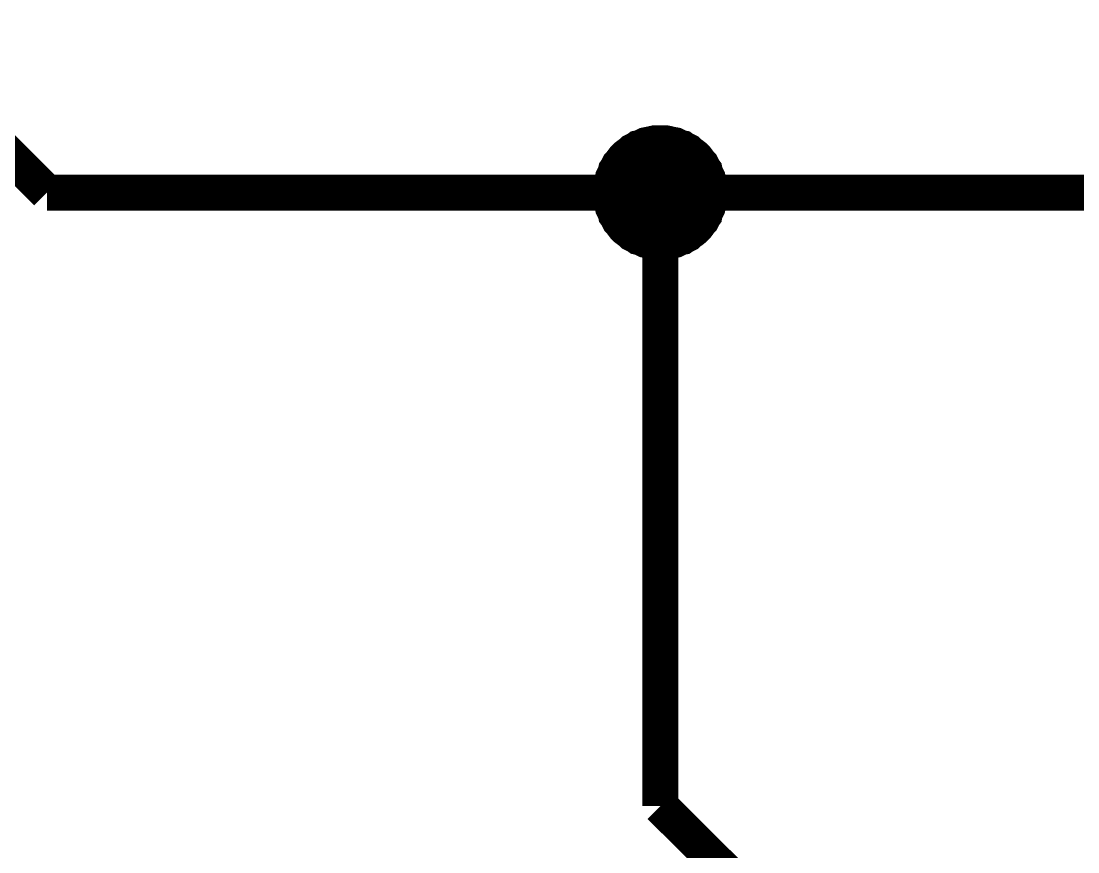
# Model space of a CAD drawing. Header units: millimetres. Extents: x 0 to 9.5, y 0 to 7.5.
# Drawn here: x 4.7916 to 5.1364, y 3.7849 to 4.0559 of the extents above; entities that cross this region are included whole.
import ezdxf

# ---------------------------------------------------------------- set-up
doc = ezdxf.new("R2010")
doc.units = ezdxf.units.MM
doc.header["$MEASUREMENT"] = 0
doc.layers.add('Sheet', color=255, linetype='Continuous')

msp = doc.modelspace()

# ---------------------------------------------------------------- linework, layer by layer
at = {"layer": 'Sheet'}
for points, const_width in [([(4.80003, 3.99996), (4.75, 4.04999)], 0.0118), ([(4.98012, 3.99996), (4.98012, 4.001), (4.98012, 4.00204), (4.98033, 4.00309), (4.98054, 4.00392), (4.98075, 4.00496), (4.98095, 4.006), (4.98137, 4.00684), (4.98179, 4.00767), (4.982, 4.00871), (4.98262, 4.00955), (4.98304, 4.01038), (4.98346, 4.01122), (4.98408, 4.01184), (4.98471, 4.01268), (4.98533, 4.01351), (4.98596, 4.01413), (4.98658, 4.01476), (4.98742, 4.01539), (4.98825, 4.01601), (4.98888, 4.01664), (4.98971, 4.01705), (4.99054, 4.01747), (4.99138, 4.0181), (4.99242, 4.0183), (4.99325, 4.01872), (4.99409, 4.01914), (4.99513, 4.01935), (4.99617, 4.01955), (4.99701, 4.01976), (4.99805, 4.01997), (4.99909, 4.01997), (5.00013, 4.01997)], 0.0039), ([(4.98012, 3.99996), (4.98012, 4.001), (4.98012, 4.00204), (4.98033, 4.00309), (4.98054, 4.00392), (4.98075, 4.00496), (4.98095, 4.006), (4.98137, 4.00684), (4.98179, 4.00767), (4.982, 4.00871), (4.98262, 4.00955), (4.98304, 4.01038), (4.98346, 4.01122), (4.98408, 4.01184), (4.98471, 4.01268), (4.98533, 4.01351), (4.98596, 4.01413), (4.98658, 4.01476), (4.98742, 4.01539), (4.98825, 4.01601), (4.98888, 4.01664), (4.98971, 4.01705), (4.99054, 4.01747), (4.99138, 4.0181), (4.99242, 4.0183), (4.99325, 4.01872), (4.99409, 4.01914), (4.99513, 4.01935), (4.99617, 4.01955), (4.99701, 4.01976), (4.99805, 4.01997), (4.99909, 4.01997), (5.00013, 4.01997)], 0.0039), ([(4.98012, 3.99996), (4.98012, 4.001), (4.98012, 4.00204), (4.98033, 4.00309), (4.98054, 4.00392), (4.98075, 4.00496), (4.98095, 4.006), (4.98137, 4.00684), (4.98179, 4.00767), (4.982, 4.00871), (4.98262, 4.00955), (4.98304, 4.01038), (4.98346, 4.01122), (4.98408, 4.01184), (4.98471, 4.01268), (4.98533, 4.01351), (4.98596, 4.01413), (4.98658, 4.01476), (4.98742, 4.01539), (4.98825, 4.01601), (4.98888, 4.01664), (4.98971, 4.01705), (4.99054, 4.01747), (4.99138, 4.0181), (4.99242, 4.0183), (4.99325, 4.01872), (4.99409, 4.01914), (4.99513, 4.01935), (4.99617, 4.01955), (4.99701, 4.01976), (4.99805, 4.01997), (4.99909, 4.01997), (5.00013, 4.01997)], 0.0039), ([(4.98012, 3.99996), (4.98012, 4.001), (4.98012, 4.00204), (4.98033, 4.00309), (4.98054, 4.00392), (4.98075, 4.00496), (4.98095, 4.006), (4.98137, 4.00684), (4.98179, 4.00767), (4.982, 4.00871), (4.98262, 4.00955), (4.98304, 4.01038), (4.98346, 4.01122), (4.98408, 4.01184), (4.98471, 4.01268), (4.98533, 4.01351), (4.98596, 4.01413), (4.98658, 4.01476), (4.98742, 4.01539), (4.98825, 4.01601), (4.98888, 4.01664), (4.98971, 4.01705), (4.99054, 4.01747), (4.99138, 4.0181), (4.99242, 4.0183), (4.99325, 4.01872), (4.99409, 4.01914), (4.99513, 4.01935), (4.99617, 4.01955), (4.99701, 4.01976), (4.99805, 4.01997), (4.99909, 4.01997), (5.00013, 4.01997)], 0.0039), ([(4.98012, 3.99996), (4.98012, 4.001), (4.98012, 4.00204), (4.98033, 4.00309), (4.98054, 4.00392), (4.98075, 4.00496), (4.98095, 4.006), (4.98137, 4.00684), (4.98179, 4.00767), (4.982, 4.00871), (4.98262, 4.00955), (4.98304, 4.01038), (4.98346, 4.01122), (4.98408, 4.01184), (4.98471, 4.01268), (4.98533, 4.01351), (4.98596, 4.01413), (4.98658, 4.01476), (4.98742, 4.01539), (4.98825, 4.01601), (4.98888, 4.01664), (4.98971, 4.01705), (4.99054, 4.01747), (4.99138, 4.0181), (4.99242, 4.0183), (4.99325, 4.01872), (4.99409, 4.01914), (4.99513, 4.01935), (4.99617, 4.01955), (4.99701, 4.01976), (4.99805, 4.01997), (4.99909, 4.01997), (5.00013, 4.01997)], 0.0039), ([(4.98012, 3.99996), (4.98012, 4.001), (4.98012, 4.00204), (4.98033, 4.00309), (4.98054, 4.00392), (4.98075, 4.00496), (4.98095, 4.006), (4.98137, 4.00684), (4.98179, 4.00767), (4.982, 4.00871), (4.98262, 4.00955), (4.98304, 4.01038), (4.98346, 4.01122), (4.98408, 4.01184), (4.98471, 4.01268), (4.98533, 4.01351), (4.98596, 4.01413), (4.98658, 4.01476), (4.98742, 4.01539), (4.98825, 4.01601), (4.98888, 4.01664), (4.98971, 4.01705), (4.99054, 4.01747), (4.99138, 4.0181), (4.99242, 4.0183), (4.99325, 4.01872), (4.99409, 4.01914), (4.99513, 4.01935), (4.99617, 4.01955), (4.99701, 4.01976), (4.99805, 4.01997), (4.99909, 4.01997), (5.00013, 4.01997)], 0.0039), ([(4.98012, 3.99996), (4.98012, 4.001), (4.98012, 4.00204), (4.98033, 4.00309), (4.98054, 4.00392), (4.98075, 4.00496), (4.98095, 4.006), (4.98137, 4.00684), (4.98179, 4.00767), (4.982, 4.00871), (4.98262, 4.00955), (4.98304, 4.01038), (4.98346, 4.01122), (4.98408, 4.01184), (4.98471, 4.01268), (4.98533, 4.01351), (4.98596, 4.01413), (4.98658, 4.01476), (4.98742, 4.01539), (4.98825, 4.01601), (4.98888, 4.01664), (4.98971, 4.01705), (4.99054, 4.01747), (4.99138, 4.0181), (4.99242, 4.0183), (4.99325, 4.01872), (4.99409, 4.01914), (4.99513, 4.01935), (4.99617, 4.01955), (4.99701, 4.01976), (4.99805, 4.01997), (4.99909, 4.01997), (5.00013, 4.01997)], 0.0039), ([(4.98012, 3.99996), (4.98012, 4.001), (4.98012, 4.00204), (4.98033, 4.00309), (4.98054, 4.00392), (4.98075, 4.00496), (4.98095, 4.006), (4.98137, 4.00684), (4.98179, 4.00767), (4.982, 4.00871), (4.98262, 4.00955), (4.98304, 4.01038), (4.98346, 4.01122), (4.98408, 4.01184), (4.98471, 4.01268), (4.98533, 4.01351), (4.98596, 4.01413), (4.98658, 4.01476), (4.98742, 4.01539), (4.98825, 4.01601), (4.98888, 4.01664), (4.98971, 4.01705), (4.99054, 4.01747), (4.99138, 4.0181), (4.99242, 4.0183), (4.99325, 4.01872), (4.99409, 4.01914), (4.99513, 4.01935), (4.99617, 4.01955), (4.99701, 4.01976), (4.99805, 4.01997), (4.99909, 4.01997), (5.00013, 4.01997)], 0.0039), ([(5.00013, 4.01997), (5.00013, 4.01997)], 0.0039), ([(5.00013, 4.01997), (5.00117, 4.01997), (5.00222, 4.01997), (5.00326, 4.01976), (5.00409, 4.01955), (5.00513, 4.01935), (5.00618, 4.01914), (5.00701, 4.01872), (5.00784, 4.0183), (5.00889, 4.0181), (5.00972, 4.01747), (5.01055, 4.01705), (5.01139, 4.01664), (5.01201, 4.01601), (5.01285, 4.01539), (5.01368, 4.01476), (5.01431, 4.01413), (5.01493, 4.01351), (5.01556, 4.01268), (5.01618, 4.01184), (5.01681, 4.01122), (5.01722, 4.01038), (5.01764, 4.00955), (5.01827, 4.00871), (5.01847, 4.00767), (5.01889, 4.00684), (5.01931, 4.006), (5.01952, 4.00496), (5.01973, 4.00392), (5.01993, 4.00309), (5.02014, 4.00204), (5.02014, 4.001), (5.02014, 3.99996)], 0.0039), ([(5.00013, 4.01997), (5.00013, 4.01997)], 0.0039), ([(5.00013, 4.01997), (5.00117, 4.01997), (5.00222, 4.01997), (5.00326, 4.01976), (5.00409, 4.01955), (5.00513, 4.01935), (5.00618, 4.01914), (5.00701, 4.01872), (5.00784, 4.0183), (5.00889, 4.0181), (5.00972, 4.01747), (5.01055, 4.01705), (5.01139, 4.01664), (5.01201, 4.01601), (5.01285, 4.01539), (5.01368, 4.01476), (5.01431, 4.01413), (5.01493, 4.01351), (5.01556, 4.01268), (5.01618, 4.01184), (5.01681, 4.01122), (5.01722, 4.01038), (5.01764, 4.00955), (5.01827, 4.00871), (5.01847, 4.00767), (5.01889, 4.00684), (5.01931, 4.006), (5.01952, 4.00496), (5.01973, 4.00392), (5.01993, 4.00309), (5.02014, 4.00204), (5.02014, 4.001), (5.02014, 3.99996)], 0.0039), ([(5.00013, 4.01997), (5.00013, 4.01997)], 0.0039), ([(5.00013, 4.01997), (5.00117, 4.01997), (5.00222, 4.01997), (5.00326, 4.01976), (5.00409, 4.01955), (5.00513, 4.01935), (5.00618, 4.01914), (5.00701, 4.01872), (5.00784, 4.0183), (5.00889, 4.0181), (5.00972, 4.01747), (5.01055, 4.01705), (5.01139, 4.01664), (5.01201, 4.01601), (5.01285, 4.01539), (5.01368, 4.01476), (5.01431, 4.01413), (5.01493, 4.01351), (5.01556, 4.01268), (5.01618, 4.01184), (5.01681, 4.01122), (5.01722, 4.01038), (5.01764, 4.00955), (5.01827, 4.00871), (5.01847, 4.00767), (5.01889, 4.00684), (5.01931, 4.006), (5.01952, 4.00496), (5.01973, 4.00392), (5.01993, 4.00309), (5.02014, 4.00204), (5.02014, 4.001), (5.02014, 3.99996)], 0.0039), ([(5.00013, 4.01997), (5.00013, 4.01997)], 0.0039), ([(5.00013, 4.01997), (5.00117, 4.01997), (5.00222, 4.01997), (5.00326, 4.01976), (5.00409, 4.01955), (5.00513, 4.01935), (5.00618, 4.01914), (5.00701, 4.01872), (5.00784, 4.0183), (5.00889, 4.0181), (5.00972, 4.01747), (5.01055, 4.01705), (5.01139, 4.01664), (5.01201, 4.01601), (5.01285, 4.01539), (5.01368, 4.01476), (5.01431, 4.01413), (5.01493, 4.01351), (5.01556, 4.01268), (5.01618, 4.01184), (5.01681, 4.01122), (5.01722, 4.01038), (5.01764, 4.00955), (5.01827, 4.00871), (5.01847, 4.00767), (5.01889, 4.00684), (5.01931, 4.006), (5.01952, 4.00496), (5.01973, 4.00392), (5.01993, 4.00309), (5.02014, 4.00204), (5.02014, 4.001), (5.02014, 3.99996)], 0.0039), ([(5.00013, 4.01997), (5.00013, 4.01997)], 0.0039), ([(5.00013, 4.01997), (5.00117, 4.01997), (5.00222, 4.01997), (5.00326, 4.01976), (5.00409, 4.01955), (5.00513, 4.01935), (5.00618, 4.01914), (5.00701, 4.01872), (5.00784, 4.0183), (5.00889, 4.0181), (5.00972, 4.01747), (5.01055, 4.01705), (5.01139, 4.01664), (5.01201, 4.01601), (5.01285, 4.01539), (5.01368, 4.01476), (5.01431, 4.01413), (5.01493, 4.01351), (5.01556, 4.01268), (5.01618, 4.01184), (5.01681, 4.01122), (5.01722, 4.01038), (5.01764, 4.00955), (5.01827, 4.00871), (5.01847, 4.00767), (5.01889, 4.00684), (5.01931, 4.006), (5.01952, 4.00496), (5.01973, 4.00392), (5.01993, 4.00309), (5.02014, 4.00204), (5.02014, 4.001), (5.02014, 3.99996)], 0.0039), ([(5.00013, 4.01997), (5.00013, 4.01997)], 0.0039), ([(5.00013, 4.01997), (5.00117, 4.01997), (5.00222, 4.01997), (5.00326, 4.01976), (5.00409, 4.01955), (5.00513, 4.01935), (5.00618, 4.01914), (5.00701, 4.01872), (5.00784, 4.0183), (5.00889, 4.0181), (5.00972, 4.01747), (5.01055, 4.01705), (5.01139, 4.01664), (5.01201, 4.01601), (5.01285, 4.01539), (5.01368, 4.01476), (5.01431, 4.01413), (5.01493, 4.01351), (5.01556, 4.01268), (5.01618, 4.01184), (5.01681, 4.01122), (5.01722, 4.01038), (5.01764, 4.00955), (5.01827, 4.00871), (5.01847, 4.00767), (5.01889, 4.00684), (5.01931, 4.006), (5.01952, 4.00496), (5.01973, 4.00392), (5.01993, 4.00309), (5.02014, 4.00204), (5.02014, 4.001), (5.02014, 3.99996)], 0.0039), ([(5.00013, 4.01997), (5.00013, 4.01997)], 0.0039), ([(5.00013, 4.01997), (5.00117, 4.01997), (5.00222, 4.01997), (5.00326, 4.01976), (5.00409, 4.01955), (5.00513, 4.01935), (5.00618, 4.01914), (5.00701, 4.01872), (5.00784, 4.0183), (5.00889, 4.0181), (5.00972, 4.01747), (5.01055, 4.01705), (5.01139, 4.01664), (5.01201, 4.01601), (5.01285, 4.01539), (5.01368, 4.01476), (5.01431, 4.01413), (5.01493, 4.01351), (5.01556, 4.01268), (5.01618, 4.01184), (5.01681, 4.01122), (5.01722, 4.01038), (5.01764, 4.00955), (5.01827, 4.00871), (5.01847, 4.00767), (5.01889, 4.00684), (5.01931, 4.006), (5.01952, 4.00496), (5.01973, 4.00392), (5.01993, 4.00309), (5.02014, 4.00204), (5.02014, 4.001), (5.02014, 3.99996)], 0.0039), ([(5.00013, 4.01997), (5.00013, 4.01997)], 0.0039), ([(5.00013, 4.01997), (5.00117, 4.01997), (5.00222, 4.01997), (5.00326, 4.01976), (5.00409, 4.01955), (5.00513, 4.01935), (5.00618, 4.01914), (5.00701, 4.01872), (5.00784, 4.0183), (5.00889, 4.0181), (5.00972, 4.01747), (5.01055, 4.01705), (5.01139, 4.01664), (5.01201, 4.01601), (5.01285, 4.01539), (5.01368, 4.01476), (5.01431, 4.01413), (5.01493, 4.01351), (5.01556, 4.01268), (5.01618, 4.01184), (5.01681, 4.01122), (5.01722, 4.01038), (5.01764, 4.00955), (5.01827, 4.00871), (5.01847, 4.00767), (5.01889, 4.00684), (5.01931, 4.006), (5.01952, 4.00496), (5.01973, 4.00392), (5.01993, 4.00309), (5.02014, 4.00204), (5.02014, 4.001), (5.02014, 3.99996)], 0.0039), ([(4.80003, 3.99996), (4.90008, 3.99996)], 0.0118), ([(4.90008, 3.99996), (5.00013, 3.99996), (5.00013, 3.89989)], 0.0118), ([(5.00013, 3.99996), (5.30008, 3.99996), (5.49998, 3.99996)], 0.0118), ([(5.00013, 3.97994), (4.99909, 3.97994), (4.99805, 3.97994), (4.99701, 3.98015), (4.99617, 3.98036), (4.99513, 3.98057), (4.99409, 3.98078), (4.99325, 3.9812), (4.99242, 3.98161), (4.99138, 3.98182), (4.99054, 3.98245), (4.98971, 3.98286), (4.98888, 3.98328), (4.98825, 3.98391), (4.98742, 3.98453), (4.98658, 3.98516), (4.98596, 3.98578), (4.98533, 3.98641), (4.98471, 3.98724), (4.98408, 3.98808), (4.98346, 3.9887), (4.98304, 3.98953), (4.98262, 3.99037), (4.982, 3.9912), (4.98179, 3.99224), (4.98137, 3.99308), (4.98095, 3.99391), (4.98075, 3.99495), (4.98054, 3.996), (4.98033, 3.99683), (4.98012, 3.99787), (4.98012, 3.99892), (4.98012, 3.99996)], 0.0039), ([(4.98012, 3.99996), (4.98012, 3.99996)], 0.0039), ([(5.00013, 3.97994), (4.99909, 3.97994), (4.99805, 3.97994), (4.99701, 3.98015), (4.99617, 3.98036), (4.99513, 3.98057), (4.99409, 3.98078), (4.99325, 3.9812), (4.99242, 3.98161), (4.99138, 3.98182), (4.99054, 3.98245), (4.98971, 3.98286), (4.98888, 3.98328), (4.98825, 3.98391), (4.98742, 3.98453), (4.98658, 3.98516), (4.98596, 3.98578), (4.98533, 3.98641), (4.98471, 3.98724), (4.98408, 3.98808), (4.98346, 3.9887), (4.98304, 3.98953), (4.98262, 3.99037), (4.982, 3.9912), (4.98179, 3.99224), (4.98137, 3.99308), (4.98095, 3.99391), (4.98075, 3.99495), (4.98054, 3.996), (4.98033, 3.99683), (4.98012, 3.99787), (4.98012, 3.99892), (4.98012, 3.99996)], 0.0039), ([(4.98012, 3.99996), (4.98012, 3.99996)], 0.0039), ([(5.00013, 3.97994), (4.99909, 3.97994), (4.99805, 3.97994), (4.99701, 3.98015), (4.99617, 3.98036), (4.99513, 3.98057), (4.99409, 3.98078), (4.99325, 3.9812), (4.99242, 3.98161), (4.99138, 3.98182), (4.99054, 3.98245), (4.98971, 3.98286), (4.98888, 3.98328), (4.98825, 3.98391), (4.98742, 3.98453), (4.98658, 3.98516), (4.98596, 3.98578), (4.98533, 3.98641), (4.98471, 3.98724), (4.98408, 3.98808), (4.98346, 3.9887), (4.98304, 3.98953), (4.98262, 3.99037), (4.982, 3.9912), (4.98179, 3.99224), (4.98137, 3.99308), (4.98095, 3.99391), (4.98075, 3.99495), (4.98054, 3.996), (4.98033, 3.99683), (4.98012, 3.99787), (4.98012, 3.99892), (4.98012, 3.99996)], 0.0039), ([(4.98012, 3.99996), (4.98012, 3.99996)], 0.0039), ([(5.00013, 3.97994), (4.99909, 3.97994), (4.99805, 3.97994), (4.99701, 3.98015), (4.99617, 3.98036), (4.99513, 3.98057), (4.99409, 3.98078), (4.99325, 3.9812), (4.99242, 3.98161), (4.99138, 3.98182), (4.99054, 3.98245), (4.98971, 3.98286), (4.98888, 3.98328), (4.98825, 3.98391), (4.98742, 3.98453), (4.98658, 3.98516), (4.98596, 3.98578), (4.98533, 3.98641), (4.98471, 3.98724), (4.98408, 3.98808), (4.98346, 3.9887), (4.98304, 3.98953), (4.98262, 3.99037), (4.982, 3.9912), (4.98179, 3.99224), (4.98137, 3.99308), (4.98095, 3.99391), (4.98075, 3.99495), (4.98054, 3.996), (4.98033, 3.99683), (4.98012, 3.99787), (4.98012, 3.99892), (4.98012, 3.99996)], 0.0039), ([(4.98012, 3.99996), (4.98012, 3.99996)], 0.0039), ([(5.00013, 3.97994), (4.99909, 3.97994), (4.99805, 3.97994), (4.99701, 3.98015), (4.99617, 3.98036), (4.99513, 3.98057), (4.99409, 3.98078), (4.99325, 3.9812), (4.99242, 3.98161), (4.99138, 3.98182), (4.99054, 3.98245), (4.98971, 3.98286), (4.98888, 3.98328), (4.98825, 3.98391), (4.98742, 3.98453), (4.98658, 3.98516), (4.98596, 3.98578), (4.98533, 3.98641), (4.98471, 3.98724), (4.98408, 3.98808), (4.98346, 3.9887), (4.98304, 3.98953), (4.98262, 3.99037), (4.982, 3.9912), (4.98179, 3.99224), (4.98137, 3.99308), (4.98095, 3.99391), (4.98075, 3.99495), (4.98054, 3.996), (4.98033, 3.99683), (4.98012, 3.99787), (4.98012, 3.99892), (4.98012, 3.99996)], 0.0039), ([(4.98012, 3.99996), (4.98012, 3.99996)], 0.0039), ([(5.00013, 3.97994), (4.99909, 3.97994), (4.99805, 3.97994), (4.99701, 3.98015), (4.99617, 3.98036), (4.99513, 3.98057), (4.99409, 3.98078), (4.99325, 3.9812), (4.99242, 3.98161), (4.99138, 3.98182), (4.99054, 3.98245), (4.98971, 3.98286), (4.98888, 3.98328), (4.98825, 3.98391), (4.98742, 3.98453), (4.98658, 3.98516), (4.98596, 3.98578), (4.98533, 3.98641), (4.98471, 3.98724), (4.98408, 3.98808), (4.98346, 3.9887), (4.98304, 3.98953), (4.98262, 3.99037), (4.982, 3.9912), (4.98179, 3.99224), (4.98137, 3.99308), (4.98095, 3.99391), (4.98075, 3.99495), (4.98054, 3.996), (4.98033, 3.99683), (4.98012, 3.99787), (4.98012, 3.99892), (4.98012, 3.99996)], 0.0039), ([(4.98012, 3.99996), (4.98012, 3.99996)], 0.0039), ([(5.00013, 3.97994), (4.99909, 3.97994), (4.99805, 3.97994), (4.99701, 3.98015), (4.99617, 3.98036), (4.99513, 3.98057), (4.99409, 3.98078), (4.99325, 3.9812), (4.99242, 3.98161), (4.99138, 3.98182), (4.99054, 3.98245), (4.98971, 3.98286), (4.98888, 3.98328), (4.98825, 3.98391), (4.98742, 3.98453), (4.98658, 3.98516), (4.98596, 3.98578), (4.98533, 3.98641), (4.98471, 3.98724), (4.98408, 3.98808), (4.98346, 3.9887), (4.98304, 3.98953), (4.98262, 3.99037), (4.982, 3.9912), (4.98179, 3.99224), (4.98137, 3.99308), (4.98095, 3.99391), (4.98075, 3.99495), (4.98054, 3.996), (4.98033, 3.99683), (4.98012, 3.99787), (4.98012, 3.99892), (4.98012, 3.99996)], 0.0039), ([(4.98012, 3.99996), (4.98012, 3.99996)], 0.0039), ([(5.00013, 3.97994), (4.99909, 3.97994), (4.99805, 3.97994), (4.99701, 3.98015), (4.99617, 3.98036), (4.99513, 3.98057), (4.99409, 3.98078), (4.99325, 3.9812), (4.99242, 3.98161), (4.99138, 3.98182), (4.99054, 3.98245), (4.98971, 3.98286), (4.98888, 3.98328), (4.98825, 3.98391), (4.98742, 3.98453), (4.98658, 3.98516), (4.98596, 3.98578), (4.98533, 3.98641), (4.98471, 3.98724), (4.98408, 3.98808), (4.98346, 3.9887), (4.98304, 3.98953), (4.98262, 3.99037), (4.982, 3.9912), (4.98179, 3.99224), (4.98137, 3.99308), (4.98095, 3.99391), (4.98075, 3.99495), (4.98054, 3.996), (4.98033, 3.99683), (4.98012, 3.99787), (4.98012, 3.99892), (4.98012, 3.99996)], 0.0039), ([(4.98012, 3.99996), (4.98012, 3.99996)], 0.0039), ([(5.02014, 3.99996), (5.02014, 3.99892), (5.02014, 3.99787), (5.01993, 3.99683), (5.01973, 3.996), (5.01952, 3.99495), (5.01931, 3.99391), (5.01889, 3.99308), (5.01847, 3.99224), (5.01827, 3.9912), (5.01764, 3.99037), (5.01722, 3.98953), (5.01681, 3.9887), (5.01618, 3.98808), (5.01556, 3.98724), (5.01493, 3.98641), (5.01431, 3.98578), (5.01368, 3.98516), (5.01285, 3.98453), (5.01201, 3.98391), (5.01139, 3.98328), (5.01055, 3.98286), (5.00972, 3.98245), (5.00889, 3.98182), (5.00784, 3.98161), (5.00701, 3.9812), (5.00618, 3.98078), (5.00513, 3.98057), (5.00409, 3.98036), (5.00326, 3.98015), (5.00222, 3.97994), (5.00117, 3.97994), (5.00013, 3.97994)], 0.0039), ([(5.02014, 3.99996), (5.02014, 3.99892), (5.02014, 3.99787), (5.01993, 3.99683), (5.01973, 3.996), (5.01952, 3.99495), (5.01931, 3.99391), (5.01889, 3.99308), (5.01847, 3.99224), (5.01827, 3.9912), (5.01764, 3.99037), (5.01722, 3.98953), (5.01681, 3.9887), (5.01618, 3.98808), (5.01556, 3.98724), (5.01493, 3.98641), (5.01431, 3.98578), (5.01368, 3.98516), (5.01285, 3.98453), (5.01201, 3.98391), (5.01139, 3.98328), (5.01055, 3.98286), (5.00972, 3.98245), (5.00889, 3.98182), (5.00784, 3.98161), (5.00701, 3.9812), (5.00618, 3.98078), (5.00513, 3.98057), (5.00409, 3.98036), (5.00326, 3.98015), (5.00222, 3.97994), (5.00117, 3.97994), (5.00013, 3.97994)], 0.0039), ([(5.02014, 3.99996), (5.02014, 3.99892), (5.02014, 3.99787), (5.01993, 3.99683), (5.01973, 3.996), (5.01952, 3.99495), (5.01931, 3.99391), (5.01889, 3.99308), (5.01847, 3.99224), (5.01827, 3.9912), (5.01764, 3.99037), (5.01722, 3.98953), (5.01681, 3.9887), (5.01618, 3.98808), (5.01556, 3.98724), (5.01493, 3.98641), (5.01431, 3.98578), (5.01368, 3.98516), (5.01285, 3.98453), (5.01201, 3.98391), (5.01139, 3.98328), (5.01055, 3.98286), (5.00972, 3.98245), (5.00889, 3.98182), (5.00784, 3.98161), (5.00701, 3.9812), (5.00618, 3.98078), (5.00513, 3.98057), (5.00409, 3.98036), (5.00326, 3.98015), (5.00222, 3.97994), (5.00117, 3.97994), (5.00013, 3.97994)], 0.0039), ([(5.02014, 3.99996), (5.02014, 3.99892), (5.02014, 3.99787), (5.01993, 3.99683), (5.01973, 3.996), (5.01952, 3.99495), (5.01931, 3.99391), (5.01889, 3.99308), (5.01847, 3.99224), (5.01827, 3.9912), (5.01764, 3.99037), (5.01722, 3.98953), (5.01681, 3.9887), (5.01618, 3.98808), (5.01556, 3.98724), (5.01493, 3.98641), (5.01431, 3.98578), (5.01368, 3.98516), (5.01285, 3.98453), (5.01201, 3.98391), (5.01139, 3.98328), (5.01055, 3.98286), (5.00972, 3.98245), (5.00889, 3.98182), (5.00784, 3.98161), (5.00701, 3.9812), (5.00618, 3.98078), (5.00513, 3.98057), (5.00409, 3.98036), (5.00326, 3.98015), (5.00222, 3.97994), (5.00117, 3.97994), (5.00013, 3.97994)], 0.0039), ([(5.02014, 3.99996), (5.02014, 3.99892), (5.02014, 3.99787), (5.01993, 3.99683), (5.01973, 3.996), (5.01952, 3.99495), (5.01931, 3.99391), (5.01889, 3.99308), (5.01847, 3.99224), (5.01827, 3.9912), (5.01764, 3.99037), (5.01722, 3.98953), (5.01681, 3.9887), (5.01618, 3.98808), (5.01556, 3.98724), (5.01493, 3.98641), (5.01431, 3.98578), (5.01368, 3.98516), (5.01285, 3.98453), (5.01201, 3.98391), (5.01139, 3.98328), (5.01055, 3.98286), (5.00972, 3.98245), (5.00889, 3.98182), (5.00784, 3.98161), (5.00701, 3.9812), (5.00618, 3.98078), (5.00513, 3.98057), (5.00409, 3.98036), (5.00326, 3.98015), (5.00222, 3.97994), (5.00117, 3.97994), (5.00013, 3.97994)], 0.0039), ([(5.02014, 3.99996), (5.02014, 3.99892), (5.02014, 3.99787), (5.01993, 3.99683), (5.01973, 3.996), (5.01952, 3.99495), (5.01931, 3.99391), (5.01889, 3.99308), (5.01847, 3.99224), (5.01827, 3.9912), (5.01764, 3.99037), (5.01722, 3.98953), (5.01681, 3.9887), (5.01618, 3.98808), (5.01556, 3.98724), (5.01493, 3.98641), (5.01431, 3.98578), (5.01368, 3.98516), (5.01285, 3.98453), (5.01201, 3.98391), (5.01139, 3.98328), (5.01055, 3.98286), (5.00972, 3.98245), (5.00889, 3.98182), (5.00784, 3.98161), (5.00701, 3.9812), (5.00618, 3.98078), (5.00513, 3.98057), (5.00409, 3.98036), (5.00326, 3.98015), (5.00222, 3.97994), (5.00117, 3.97994), (5.00013, 3.97994)], 0.0039), ([(5.02014, 3.99996), (5.02014, 3.99892), (5.02014, 3.99787), (5.01993, 3.99683), (5.01973, 3.996), (5.01952, 3.99495), (5.01931, 3.99391), (5.01889, 3.99308), (5.01847, 3.99224), (5.01827, 3.9912), (5.01764, 3.99037), (5.01722, 3.98953), (5.01681, 3.9887), (5.01618, 3.98808), (5.01556, 3.98724), (5.01493, 3.98641), (5.01431, 3.98578), (5.01368, 3.98516), (5.01285, 3.98453), (5.01201, 3.98391), (5.01139, 3.98328), (5.01055, 3.98286), (5.00972, 3.98245), (5.00889, 3.98182), (5.00784, 3.98161), (5.00701, 3.9812), (5.00618, 3.98078), (5.00513, 3.98057), (5.00409, 3.98036), (5.00326, 3.98015), (5.00222, 3.97994), (5.00117, 3.97994), (5.00013, 3.97994)], 0.0039), ([(5.02014, 3.99996), (5.02014, 3.99892), (5.02014, 3.99787), (5.01993, 3.99683), (5.01973, 3.996), (5.01952, 3.99495), (5.01931, 3.99391), (5.01889, 3.99308), (5.01847, 3.99224), (5.01827, 3.9912), (5.01764, 3.99037), (5.01722, 3.98953), (5.01681, 3.9887), (5.01618, 3.98808), (5.01556, 3.98724), (5.01493, 3.98641), (5.01431, 3.98578), (5.01368, 3.98516), (5.01285, 3.98453), (5.01201, 3.98391), (5.01139, 3.98328), (5.01055, 3.98286), (5.00972, 3.98245), (5.00889, 3.98182), (5.00784, 3.98161), (5.00701, 3.9812), (5.00618, 3.98078), (5.00513, 3.98057), (5.00409, 3.98036), (5.00326, 3.98015), (5.00222, 3.97994), (5.00117, 3.97994), (5.00013, 3.97994)], 0.0039), ([(5.02014, 3.99996), (5.02014, 3.99996), (5.02014, 3.99996), (5.02014, 3.99996), (5.02014, 3.99996), (5.02014, 3.99996), (5.02014, 3.99996), (5.02014, 3.99996), (5.02014, 3.99996), (5.02014, 3.99996), (5.02014, 3.99996), (5.02014, 3.99996), (5.02014, 3.99996), (5.02014, 3.99996), (5.02014, 3.99996), (5.02014, 3.99996), (5.02014, 3.99996), (5.02014, 3.99996), (5.02014, 3.99996), (5.02014, 3.99996), (5.02014, 3.99996), (5.02014, 3.99996), (5.02014, 3.99996), (5.02014, 3.99996), (5.02014, 3.99996), (5.02014, 3.99996), (5.02014, 3.99996), (5.02014, 3.99996), (5.02014, 3.99996), (5.02014, 3.99996), (5.02014, 3.99996), (5.02014, 3.99996), (5.02014, 3.99996)], 0.0039), ([(5.02014, 3.99996), (5.02014, 3.99996)], 0.0039), ([(5.02014, 3.99996), (5.02014, 3.99996), (5.02014, 3.99996), (5.02014, 3.99996), (5.02014, 3.99996), (5.02014, 3.99996), (5.02014, 3.99996), (5.02014, 3.99996), (5.02014, 3.99996), (5.02014, 3.99996), (5.02014, 3.99996), (5.02014, 3.99996), (5.02014, 3.99996), (5.02014, 3.99996), (5.02014, 3.99996), (5.02014, 3.99996), (5.02014, 3.99996), (5.02014, 3.99996), (5.02014, 3.99996), (5.02014, 3.99996), (5.02014, 3.99996), (5.02014, 3.99996), (5.02014, 3.99996), (5.02014, 3.99996), (5.02014, 3.99996), (5.02014, 3.99996), (5.02014, 3.99996), (5.02014, 3.99996), (5.02014, 3.99996), (5.02014, 3.99996), (5.02014, 3.99996), (5.02014, 3.99996), (5.02014, 3.99996)], 0.0039), ([(5.02014, 3.99996), (5.02014, 3.99996)], 0.0039), ([(5.02014, 3.99996), (5.02014, 3.99996), (5.02014, 3.99996), (5.02014, 3.99996), (5.02014, 3.99996), (5.02014, 3.99996), (5.02014, 3.99996), (5.02014, 3.99996), (5.02014, 3.99996), (5.02014, 3.99996), (5.02014, 3.99996), (5.02014, 3.99996), (5.02014, 3.99996), (5.02014, 3.99996), (5.02014, 3.99996), (5.02014, 3.99996), (5.02014, 3.99996), (5.02014, 3.99996), (5.02014, 3.99996), (5.02014, 3.99996), (5.02014, 3.99996), (5.02014, 3.99996), (5.02014, 3.99996), (5.02014, 3.99996), (5.02014, 3.99996), (5.02014, 3.99996), (5.02014, 3.99996), (5.02014, 3.99996), (5.02014, 3.99996), (5.02014, 3.99996), (5.02014, 3.99996), (5.02014, 3.99996), (5.02014, 3.99996)], 0.0039), ([(5.02014, 3.99996), (5.02014, 3.99996)], 0.0039), ([(5.02014, 3.99996), (5.02014, 3.99996), (5.02014, 3.99996), (5.02014, 3.99996), (5.02014, 3.99996), (5.02014, 3.99996), (5.02014, 3.99996), (5.02014, 3.99996), (5.02014, 3.99996), (5.02014, 3.99996), (5.02014, 3.99996), (5.02014, 3.99996), (5.02014, 3.99996), (5.02014, 3.99996), (5.02014, 3.99996), (5.02014, 3.99996), (5.02014, 3.99996), (5.02014, 3.99996), (5.02014, 3.99996), (5.02014, 3.99996), (5.02014, 3.99996), (5.02014, 3.99996), (5.02014, 3.99996), (5.02014, 3.99996), (5.02014, 3.99996), (5.02014, 3.99996), (5.02014, 3.99996), (5.02014, 3.99996), (5.02014, 3.99996), (5.02014, 3.99996), (5.02014, 3.99996), (5.02014, 3.99996), (5.02014, 3.99996)], 0.0039), ([(5.02014, 3.99996), (5.02014, 3.99996)], 0.0039), ([(5.02014, 3.99996), (5.02014, 3.99996), (5.02014, 3.99996), (5.02014, 3.99996), (5.02014, 3.99996), (5.02014, 3.99996), (5.02014, 3.99996), (5.02014, 3.99996), (5.02014, 3.99996), (5.02014, 3.99996), (5.02014, 3.99996), (5.02014, 3.99996), (5.02014, 3.99996), (5.02014, 3.99996), (5.02014, 3.99996), (5.02014, 3.99996), (5.02014, 3.99996), (5.02014, 3.99996), (5.02014, 3.99996), (5.02014, 3.99996), (5.02014, 3.99996), (5.02014, 3.99996), (5.02014, 3.99996), (5.02014, 3.99996), (5.02014, 3.99996), (5.02014, 3.99996), (5.02014, 3.99996), (5.02014, 3.99996), (5.02014, 3.99996), (5.02014, 3.99996), (5.02014, 3.99996), (5.02014, 3.99996), (5.02014, 3.99996)], 0.0039), ([(5.02014, 3.99996), (5.02014, 3.99996)], 0.0039), ([(5.02014, 3.99996), (5.02014, 3.99996), (5.02014, 3.99996), (5.02014, 3.99996), (5.02014, 3.99996), (5.02014, 3.99996), (5.02014, 3.99996), (5.02014, 3.99996), (5.02014, 3.99996), (5.02014, 3.99996), (5.02014, 3.99996), (5.02014, 3.99996), (5.02014, 3.99996), (5.02014, 3.99996), (5.02014, 3.99996), (5.02014, 3.99996), (5.02014, 3.99996), (5.02014, 3.99996), (5.02014, 3.99996), (5.02014, 3.99996), (5.02014, 3.99996), (5.02014, 3.99996), (5.02014, 3.99996), (5.02014, 3.99996), (5.02014, 3.99996), (5.02014, 3.99996), (5.02014, 3.99996), (5.02014, 3.99996), (5.02014, 3.99996), (5.02014, 3.99996), (5.02014, 3.99996), (5.02014, 3.99996), (5.02014, 3.99996)], 0.0039), ([(5.02014, 3.99996), (5.02014, 3.99996)], 0.0039), ([(5.02014, 3.99996), (5.02014, 3.99996), (5.02014, 3.99996), (5.02014, 3.99996), (5.02014, 3.99996), (5.02014, 3.99996), (5.02014, 3.99996), (5.02014, 3.99996), (5.02014, 3.99996), (5.02014, 3.99996), (5.02014, 3.99996), (5.02014, 3.99996), (5.02014, 3.99996), (5.02014, 3.99996), (5.02014, 3.99996), (5.02014, 3.99996), (5.02014, 3.99996), (5.02014, 3.99996), (5.02014, 3.99996), (5.02014, 3.99996), (5.02014, 3.99996), (5.02014, 3.99996), (5.02014, 3.99996), (5.02014, 3.99996), (5.02014, 3.99996), (5.02014, 3.99996), (5.02014, 3.99996), (5.02014, 3.99996), (5.02014, 3.99996), (5.02014, 3.99996), (5.02014, 3.99996), (5.02014, 3.99996), (5.02014, 3.99996)], 0.0039), ([(5.02014, 3.99996), (5.02014, 3.99996)], 0.0039), ([(5.02014, 3.99996), (5.02014, 3.99996), (5.02014, 3.99996), (5.02014, 3.99996), (5.02014, 3.99996), (5.02014, 3.99996), (5.02014, 3.99996), (5.02014, 3.99996), (5.02014, 3.99996), (5.02014, 3.99996), (5.02014, 3.99996), (5.02014, 3.99996), (5.02014, 3.99996), (5.02014, 3.99996), (5.02014, 3.99996), (5.02014, 3.99996), (5.02014, 3.99996), (5.02014, 3.99996), (5.02014, 3.99996), (5.02014, 3.99996), (5.02014, 3.99996), (5.02014, 3.99996), (5.02014, 3.99996), (5.02014, 3.99996), (5.02014, 3.99996), (5.02014, 3.99996), (5.02014, 3.99996), (5.02014, 3.99996), (5.02014, 3.99996), (5.02014, 3.99996), (5.02014, 3.99996), (5.02014, 3.99996), (5.02014, 3.99996)], 0.0039), ([(5.02014, 3.99996), (5.02014, 3.99996)], 0.0039), ([(5.00013, 3.79982), (5.00013, 3.89989)], 0.0118), ([(5.05016, 3.75), (5.00013, 3.79982)], 0.0118)]:
    msp.add_lwpolyline(points, dxfattribs=dict(at, const_width=const_width))
at = {"layer": 'Sheet', "const_width": 0.02}
msp.add_lwpolyline([(4.99, 4, 1), (5.01, 4, 1)], format="xyb", close=True, dxfattribs=at)

doc.saveas('drawing.dxf')
